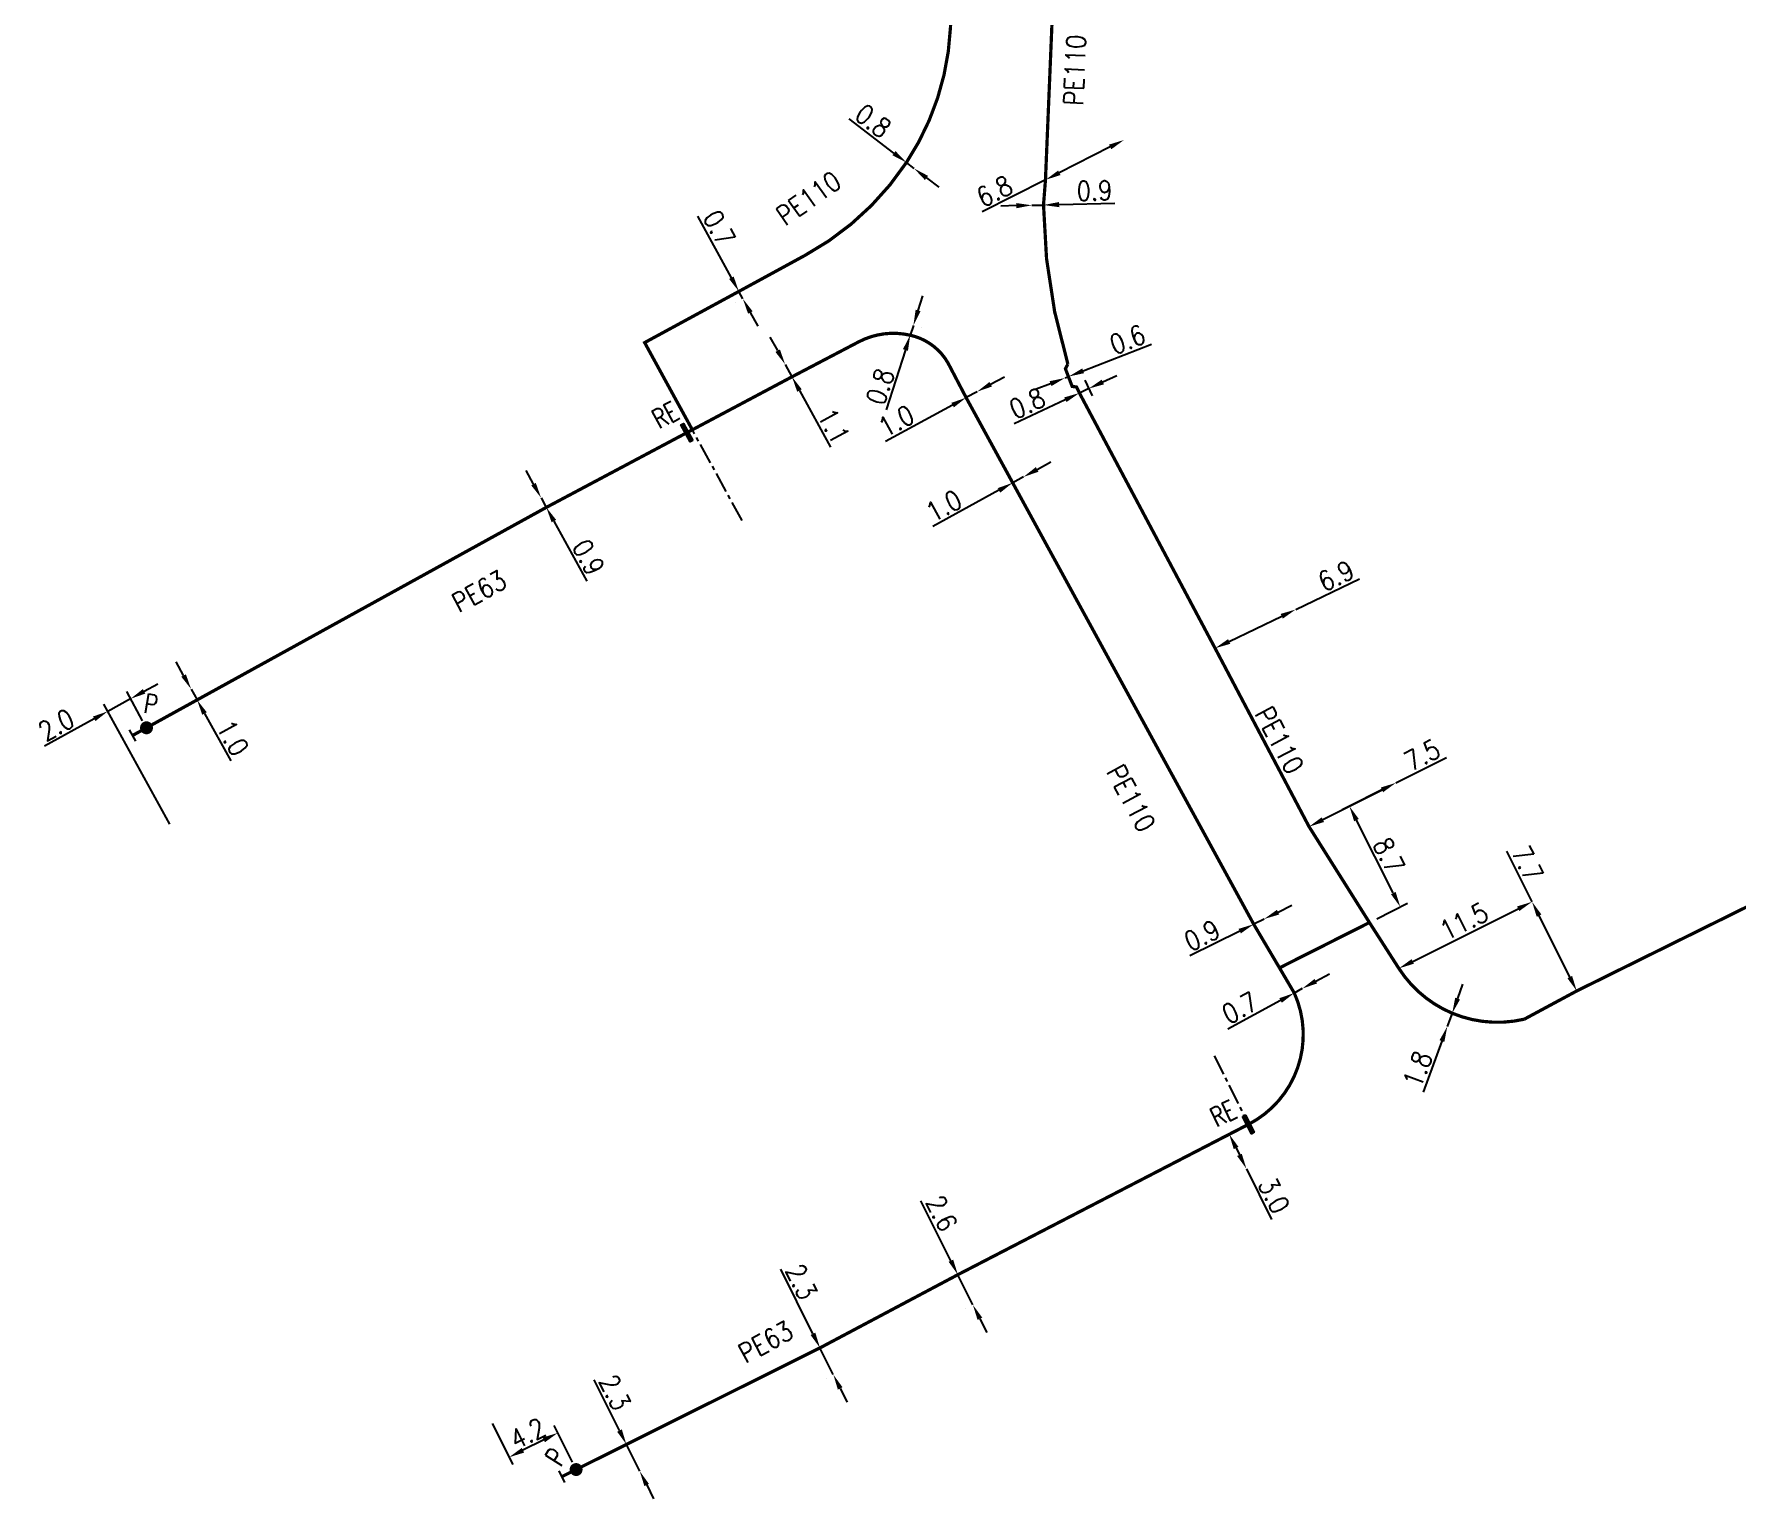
# Model space of a CAD drawing. Header units: millimetres. Extents: x 150998 to 151977, y 126997 to 128005.
# Drawn here: x 151488.9 to 151620.3, y 127144.3 to 127257.4 of the extents above; entities that cross this region are included whole.
import ezdxf
from ezdxf.enums import TextEntityAlignment as Align

# ---------------------------------------------------------------- set-up
doc = ezdxf.new("R2010")
doc.units = ezdxf.units.MM
doc.header["$PDMODE"] = 34
doc.linetypes.add('CENTER', pattern=[50.8, 31.75, -6.35, 6.35, -6.35])
doc.linetypes.add('L_100_PE', pattern=[14, 10, -1.5, 1, -1.5])
doc.layers.get('0').update_dxf_attribs({"linetype": 'CONTINUOUS'})
doc.layers.get('DEFPOINTS').update_dxf_attribs({"linetype": 'CONTINUOUS'})
for name, color, linetype in [('L_140', 3, 'CONTINUOUS'), ('L_300', 7, 'CONTINUOUS'), ('L_340', 7, 'CONTINUOUS')]:
    doc.layers.add(name, color=color, linetype=linetype)
doc.styles.add('G_ROMANS', font='ROMANS.SHX', dxfattribs={"width": 0.75})
doc.styles.get("Standard").update_dxf_attribs({"font": 'romans.shx', "width": 0.85})
doc.dimstyles.get("Standard").update_dxf_attribs({"dimtxt": 1.5, "dimasz": 1.2, "dimexe": 0.625, "dimexo": 0.625, "dimgap": 0.25, "dimtad": 1, "dimdec": 1, "dimzin": 0, "dimdsep": 46, "dimtxsty": 'Standard', "dimcen": -0.5, "dimadec": 0, "dimazin": 0, "dimtfac": 1, "dimtdec": 1, "dimtmove": 0, "dimatfit": 3, "dimfxl": 0, "dimtolj": 1, "dimtzin": 0, "dimarcsym": 0})

# ---------------------------------------------------------------- blocks, each defined once
blk = doc.blocks.new('*D2')
at = {"layer": 'DEFPOINTS', "color": 0, "linetype": 'Continuous', "transparency": 16777216}
for p in [(151598.34, 127181.78), (151598.34, 127181.78), (151597.96, 127180.76)]:
    blk.add_point(p, dxfattribs=at)
at = {"layer": 'L_140', "color": 0, "linetype": 'Continuous', "lineweight": -2, "transparency": 16777216}
for p, q in [((151598.76, 127182.91), (151599.17, 127184.03)), ((151598.34, 127181.78), (151597.96, 127180.76)), ((151597.54, 127179.63), (151596.09, 127175.7))]:
    blk.add_line(p, q, dxfattribs=at)
at = {"layer": 'L_140', "color": 0, "linetype": 'Continuous', "transparency": 16777216}
for points in [[(151598.57, 127182.98), (151598.94, 127182.84), (151598.34, 127181.78)], [(151597.36, 127179.7), (151597.73, 127179.56), (151597.96, 127180.76)]]:
    blk.add_solid(points, dxfattribs=at)
at = {"layer": 'L_140', "color": 0, "linetype": 'Continuous', "transparency": 16777216, "insert": (151595.67, 127177.45), "char_height": 1.5, "attachment_point": 5, "rotation": 69.7069}
blk.add_mtext('\\A1;1.8', dxfattribs=at)
blk = doc.blocks.new('*D697')
at = {"layer": 'DEFPOINTS', "color": 0, "linetype": 'Continuous', "transparency": 16777216}
for p in [(151523.98, 127150.68), (151525.56, 127147.51), (151530.73, 127146.56)]:
    blk.add_point(p, dxfattribs=at)
at = {"layer": 'L_300', "color": 0, "linetype": 'Continuous', "lineweight": -2, "transparency": 16777216}
for p, q in [((151524.26, 127150.12), (151525.84, 127146.95)), ((151530.45, 127147.12), (151529.04, 127149.95)), ((151528.24, 127148.85), (151526.63, 127148.05))]:
    blk.add_line(p, q, dxfattribs=at)
at = {"layer": 'L_300', "color": 0, "linetype": 'Continuous', "transparency": 16777216}
for points in [[(151526.54, 127148.23), (151526.72, 127147.87), (151525.56, 127147.51)], [(151528.15, 127149.03), (151528.33, 127148.67), (151529.32, 127149.39)]]:
    blk.add_solid(points, dxfattribs=at)
at = {"layer": 'L_300', "color": 0, "linetype": 'Continuous', "transparency": 16777216, "insert": (151526.99, 127149.35), "char_height": 1.5, "attachment_point": 5, "rotation": 26.5085}
blk.add_mtext('\\A1;4.2', dxfattribs=at)
blk = doc.blocks.new('*D698')
at = {"layer": 'DEFPOINTS', "color": 0, "linetype": 'Continuous', "transparency": 16777216}
for p in [(151534.61, 127148.5), (151535.64, 127146.44), (151535.64, 127146.44)]:
    blk.add_point(p, dxfattribs=at)
at = {"layer": 'L_140', "color": 0, "linetype": 'Continuous', "lineweight": -2, "transparency": 16777216}
for p, q in [((151534.08, 127149.57), (151532.12, 127153.48)), ((151535.64, 127146.44), (151534.61, 127148.5)), ((151536.18, 127145.37), (151536.71, 127144.29))]:
    blk.add_line(p, q, dxfattribs=at)
at = {"layer": 'L_140', "color": 0, "linetype": 'Continuous', "transparency": 16777216}
for points in [[(151534.26, 127149.66), (151533.9, 127149.48), (151534.61, 127148.5)], [(151536.35, 127145.45), (151536, 127145.28), (151535.64, 127146.44)]]:
    blk.add_solid(points, dxfattribs=at)
at = {"layer": 'L_140', "color": 0, "linetype": 'Continuous', "transparency": 16777216, "insert": (151533.73, 127152.51), "char_height": 1.5, "attachment_point": 5, "rotation": 296.5284}
blk.add_mtext('\\A1;2.3', dxfattribs=at)
blk = doc.blocks.new('*D699')
at = {"layer": 'DEFPOINTS', "color": 0, "linetype": 'Continuous', "transparency": 16777216}
for p in [(151549.55, 127155.95), (151550.58, 127153.89), (151550.58, 127153.89)]:
    blk.add_point(p, dxfattribs=at)
at = {"layer": 'L_140', "color": 0, "linetype": 'Continuous', "lineweight": -2, "transparency": 16777216}
for p, q in [((151549.01, 127157.03), (151546.52, 127162.02)), ((151548.99, 127155.67), (151548.99, 127155.67)), ((151550.58, 127153.89), (151549.55, 127155.95)), ((151550.02, 127153.62), (151550.02, 127153.62)), ((151551.11, 127152.82), (151551.65, 127151.75))]:
    blk.add_line(p, q, dxfattribs=at)
at = {"layer": 'L_140', "color": 0, "linetype": 'Continuous', "transparency": 16777216}
for points in [[(151549.19, 127157.12), (151548.83, 127156.94), (151549.55, 127155.95)], [(151551.29, 127152.91), (151550.93, 127152.73), (151550.58, 127153.89)]]:
    blk.add_solid(points, dxfattribs=at)
at = {"layer": 'L_140', "color": 0, "linetype": 'Continuous', "transparency": 16777216, "insert": (151548.12, 127161.05), "char_height": 1.5, "attachment_point": 5, "rotation": 296.5284}
blk.add_mtext('\\A1;2.3', dxfattribs=at)
blk = doc.blocks.new('*D700')
at = {"layer": 'DEFPOINTS', "color": 0, "linetype": 'Continuous', "transparency": 16777216}
for p in [(151560.19, 127161.6), (151560.19, 127161.6), (151561.35, 127159.27)]:
    blk.add_point(p, dxfattribs=at)
at = {"layer": 'L_140', "color": 0, "linetype": 'Continuous', "lineweight": -2, "transparency": 16777216}
for p, q in [((151559.66, 127162.67), (151557.34, 127167.31)), ((151561.35, 127159.27), (151560.19, 127161.6)), ((151560.79, 127159), (151560.79, 127159)), ((151561.89, 127158.2), (151562.43, 127157.13))]:
    blk.add_line(p, q, dxfattribs=at)
at = {"layer": 'L_140', "color": 0, "linetype": 'Continuous', "transparency": 16777216}
for points in [[(151559.83, 127162.76), (151559.48, 127162.59), (151560.19, 127161.6)], [(151562.07, 127158.29), (151561.71, 127158.11), (151561.35, 127159.27)]]:
    blk.add_solid(points, dxfattribs=at)
at = {"layer": 'L_140', "color": 0, "linetype": 'Continuous', "transparency": 16777216, "insert": (151558.94, 127166.34), "char_height": 1.5, "attachment_point": 5, "rotation": 296.5284}
blk.add_mtext('\\A1;2.6', dxfattribs=at)
blk = doc.blocks.new('*D701')
at = {"layer": 'DEFPOINTS', "color": 0, "linetype": 'Continuous', "transparency": 16777216}
for p in [(151582.61, 127173.2), (151582.46, 127169.77), (151582.46, 127169.77)]:
    blk.add_point(p, dxfattribs=at)
at = {"layer": 'L_340', "color": 0, "linetype": 'Continuous', "lineweight": -2, "transparency": 16777216}
for p, q in [((151582.05, 127172.92), (151580.56, 127172.18)), ((151581.66, 127171.38), (151581.92, 127170.85)), ((151582.46, 127169.77), (151584.4, 127165.86))]:
    blk.add_line(p, q, dxfattribs=at)
at = {"layer": 'L_340', "color": 0, "linetype": 'Continuous', "transparency": 16777216}
for points in [[(151581.84, 127171.47), (151581.48, 127171.29), (151581.12, 127172.46)], [(151582.1, 127170.93), (151581.74, 127170.76), (151582.46, 127169.77)]]:
    blk.add_solid(points, dxfattribs=at)
at = {"layer": 'L_340', "color": 0, "linetype": 'Continuous', "transparency": 16777216, "insert": (151584.59, 127167.72), "char_height": 1.5, "attachment_point": 5, "rotation": 296.4314}
blk.add_mtext('\\A1;3.0', dxfattribs=at)
blk = doc.blocks.new('*D702')
at = {"layer": 'DEFPOINTS', "color": 0, "linetype": 'Continuous', "transparency": 16777216}
for p in [(151586.15, 127183.34), (151586.15, 127183.34), (151586.76, 127183.68)]:
    blk.add_point(p, dxfattribs=at)
at = {"layer": 'L_140', "color": 0, "linetype": 'Continuous', "lineweight": -2, "transparency": 16777216}
for p, q in [((151585.85, 127183.89), (151585.85, 127183.89)), ((151587.81, 127184.25), (151588.87, 127184.83)), ((151585.09, 127182.77), (151581.03, 127180.56)), ((151586.76, 127183.68), (151586.15, 127183.34))]:
    blk.add_line(p, q, dxfattribs=at)
at = {"layer": 'L_140', "color": 0, "linetype": 'Continuous', "transparency": 16777216}
for points in [[(151587.72, 127184.43), (151587.91, 127184.08), (151586.76, 127183.68)], [(151585, 127182.94), (151585.19, 127182.59), (151586.15, 127183.34)]]:
    blk.add_solid(points, dxfattribs=at)
at = {"layer": 'L_140', "color": 0, "linetype": 'Continuous', "transparency": 16777216, "insert": (151581.95, 127182.2), "char_height": 1.5, "attachment_point": 5, "rotation": 28.5638}
blk.add_mtext('\\A1;0.7', dxfattribs=at)
blk = doc.blocks.new('*D703')
at = {"layer": 'DEFPOINTS', "color": 0, "linetype": 'Continuous', "transparency": 16777216}
for p in [(151583.82, 127189.05), (151583.02, 127188.65), (151583.02, 127188.65)]:
    blk.add_point(p, dxfattribs=at)
at = {"layer": 'L_140', "color": 0, "linetype": 'Continuous', "lineweight": -2, "transparency": 16777216}
for p, q in [((151583.82, 127189.05), (151583.02, 127188.65)), ((151584.9, 127189.58), (151585.97, 127190.12)), ((151581.94, 127188.12), (151578.08, 127186.2))]:
    blk.add_line(p, q, dxfattribs=at)
at = {"layer": 'L_140', "color": 0, "linetype": 'Continuous', "transparency": 16777216}
for points in [[(151584.81, 127189.76), (151584.99, 127189.4), (151583.82, 127189.05)], [(151581.85, 127188.29), (151582.03, 127187.94), (151583.02, 127188.65)]]:
    blk.add_solid(points, dxfattribs=at)
at = {"layer": 'L_140', "color": 0, "linetype": 'Continuous', "transparency": 16777216, "insert": (151579.03, 127187.79), "char_height": 1.5, "attachment_point": 5, "rotation": 26.3955}
blk.add_mtext('\\A1;0.9', dxfattribs=at)
blk = doc.blocks.new('*D704')
at = {"layer": 'DEFPOINTS', "color": 0, "linetype": 'Continuous', "transparency": 16777216}
for p in [(151565.25, 127223.17), (151564.42, 127222.72), (151564.42, 127222.72)]:
    blk.add_point(p, dxfattribs=at)
at = {"layer": 'L_140', "color": 0, "linetype": 'Continuous', "lineweight": -2, "transparency": 16777216}
for p, q in [((151565.25, 127223.17), (151564.42, 127222.72)), ((151566.3, 127223.75), (151567.36, 127224.33)), ((151563.36, 127222.14), (151558.27, 127219.35))]:
    blk.add_line(p, q, dxfattribs=at)
at = {"layer": 'L_140', "color": 0, "linetype": 'Continuous', "transparency": 16777216}
for points in [[(151566.21, 127223.93), (151566.4, 127223.57), (151565.25, 127223.17)], [(151563.27, 127222.31), (151563.46, 127221.96), (151564.42, 127222.72)]]:
    blk.add_solid(points, dxfattribs=at)
at = {"layer": 'L_140', "color": 0, "linetype": 'Continuous', "transparency": 16777216, "insert": (151559.1, 127220.94), "char_height": 1.5, "attachment_point": 5, "rotation": 28.7323}
blk.add_mtext('\\A1;1.0', dxfattribs=at)
blk = doc.blocks.new('*D705')
at = {"layer": 'DEFPOINTS', "color": 0, "linetype": 'Continuous', "transparency": 16777216}
for p in [(151561.67, 127229.75), (151560.83, 127229.29), (151560.83, 127229.29)]:
    blk.add_point(p, dxfattribs=at)
at = {"layer": 'L_140', "color": 0, "linetype": 'Continuous', "lineweight": -2, "transparency": 16777216}
for p, q in [((151561.67, 127229.75), (151560.83, 127229.29)), ((151562.72, 127230.32), (151563.78, 127230.9)), ((151559.78, 127228.72), (151554.61, 127225.9))]:
    blk.add_line(p, q, dxfattribs=at)
at = {"layer": 'L_140', "color": 0, "linetype": 'Continuous', "transparency": 16777216}
for points in [[(151562.63, 127230.5), (151562.82, 127230.15), (151561.67, 127229.75)], [(151559.69, 127228.89), (151559.88, 127228.54), (151560.83, 127229.29)]]:
    blk.add_solid(points, dxfattribs=at)
at = {"layer": 'L_140', "color": 0, "linetype": 'Continuous', "transparency": 16777216, "insert": (151555.44, 127227.49), "char_height": 1.5, "attachment_point": 5, "rotation": 28.5986}
blk.add_mtext('\\A1;1.0', dxfattribs=at)
blk = doc.blocks.new('*D706')
at = {"layer": 'DEFPOINTS', "color": 0, "linetype": 'Continuous', "transparency": 16777216}
for p in [(151556.51, 127234.11), (151556.76, 127234.87), (151556.76, 127234.87)]:
    blk.add_point(p, dxfattribs=at)
at = {"layer": 'L_140', "color": 0, "linetype": 'Continuous', "lineweight": -2, "transparency": 16777216}
for p, q in [((151557.12, 127236.02), (151557.49, 127237.16)), ((151556.76, 127234.87), (151556.51, 127234.11)), ((151557.35, 127234.68), (151557.35, 127234.68)), ((151556.14, 127232.97), (151554.66, 127228.34))]:
    blk.add_line(p, q, dxfattribs=at)
at = {"layer": 'L_140', "color": 0, "linetype": 'Continuous', "transparency": 16777216}
for points in [[(151556.93, 127236.08), (151557.31, 127235.96), (151556.76, 127234.87)], [(151555.95, 127233.03), (151556.34, 127232.91), (151556.51, 127234.11)]]:
    blk.add_solid(points, dxfattribs=at)
at = {"layer": 'L_140', "color": 0, "linetype": 'Continuous', "transparency": 16777216, "insert": (151554.19, 127230.15), "char_height": 1.5, "attachment_point": 5, "rotation": 72.2115}
blk.add_mtext('\\A1;0.8', dxfattribs=at)
blk = doc.blocks.new('*D707')
at = {"layer": 'DEFPOINTS', "color": 0, "linetype": 'Continuous', "transparency": 16777216}
for p in [(151546.86, 127231.86), (151546.86, 127231.86), (151547.39, 127230.9)]:
    blk.add_point(p, dxfattribs=at)
at = {"layer": 'L_140', "color": 0, "linetype": 'Continuous', "lineweight": -2, "transparency": 16777216}
for p, q in [((151546.29, 127232.92), (151545.71, 127233.97)), ((151546.86, 127231.86), (151547.39, 127230.9)), ((151547.97, 127229.85), (151550.36, 127225.47))]:
    blk.add_line(p, q, dxfattribs=at)
at = {"layer": 'L_140', "color": 0, "linetype": 'Continuous', "transparency": 16777216}
for points in [[(151546.46, 127233.01), (151546.11, 127232.82), (151546.86, 127231.86)], [(151548.14, 127229.94), (151547.79, 127229.75), (151547.39, 127230.9)]]:
    blk.add_solid(points, dxfattribs=at)
at = {"layer": 'L_140', "color": 0, "linetype": 'Continuous', "transparency": 16777216, "insert": (151550.61, 127227.1), "char_height": 1.5, "attachment_point": 5, "rotation": 298.6742}
blk.add_mtext('\\A1;1.1', dxfattribs=at)
blk = doc.blocks.new('*D708')
at = {"layer": 'DEFPOINTS', "color": 0, "linetype": 'Continuous', "transparency": 16777216}
for p in [(151528.03, 127221.56), (151528.43, 127220.82), (151528.43, 127220.82)]:
    blk.add_point(p, dxfattribs=at)
at = {"layer": 'L_140', "color": 0, "linetype": 'Continuous', "lineweight": -2, "transparency": 16777216}
for p, q in [((151527.45, 127222.61), (151526.87, 127223.67)), ((151528.03, 127221.56), (151528.43, 127220.82)), ((151529.01, 127219.76), (151531.56, 127215.12))]:
    blk.add_line(p, q, dxfattribs=at)
at = {"layer": 'L_140', "color": 0, "linetype": 'Continuous', "transparency": 16777216}
for points in [[(151527.62, 127222.71), (151527.27, 127222.52), (151528.03, 127221.56)], [(151529.19, 127219.86), (151528.84, 127219.67), (151528.43, 127220.82)]]:
    blk.add_solid(points, dxfattribs=at)
at = {"layer": 'L_140', "color": 0, "linetype": 'Continuous', "transparency": 16777216, "insert": (151531.68, 127216.97), "char_height": 1.5, "attachment_point": 5, "rotation": 298.7323}
blk.add_mtext('\\A1;0.9', dxfattribs=at)
blk = doc.blocks.new('*D709')
at = {"layer": 'DEFPOINTS', "color": 0, "linetype": 'Continuous', "transparency": 16777216}
for p in [(151501.02, 127206.8), (151501.48, 127205.96), (151501.48, 127205.96)]:
    blk.add_point(p, dxfattribs=at)
at = {"layer": 'L_140', "color": 0, "linetype": 'Continuous', "lineweight": -2, "transparency": 16777216}
for p, q in [((151500.44, 127207.85), (151499.86, 127208.9)), ((151501.02, 127206.8), (151501.48, 127205.96)), ((151502.06, 127204.91), (151504.08, 127201.25))]:
    blk.add_line(p, q, dxfattribs=at)
at = {"layer": 'L_140', "color": 0, "linetype": 'Continuous', "transparency": 16777216}
for points in [[(151500.62, 127207.94), (151500.27, 127207.75), (151501.02, 127206.8)], [(151502.23, 127205.01), (151501.88, 127204.82), (151501.48, 127205.96)]]:
    blk.add_solid(points, dxfattribs=at)
at = {"layer": 'L_140', "color": 0, "linetype": 'Continuous', "transparency": 16777216, "insert": (151504.24, 127203.04), "char_height": 1.5, "attachment_point": 5, "rotation": 298.8688}
blk.add_mtext('\\A1;1.0', dxfattribs=at)
blk = doc.blocks.new('*D710')
at = {"layer": 'DEFPOINTS', "color": 0, "linetype": 'Continuous', "transparency": 16777216}
for p in [(151494.59, 127205.08), (151497.58, 127203.81), (151499.7, 127195.83)]:
    blk.add_point(p, dxfattribs=at)
at = {"layer": 'L_300', "color": 0, "linetype": 'Continuous', "lineweight": -2, "transparency": 16777216}
for p, q in [((151496.35, 127206.05), (151494.59, 127205.08)), ((151497.28, 127204.36), (151496.05, 127206.6)), ((151497.4, 127206.63), (151498.45, 127207.21)), ((151499.39, 127196.37), (151494.29, 127205.63)), ((151493.54, 127204.5), (151489.71, 127202.39))]:
    blk.add_line(p, q, dxfattribs=at)
at = {"layer": 'L_300', "color": 0, "linetype": 'Continuous', "transparency": 16777216}
for points in [[(151497.3, 127206.8), (151497.49, 127206.45), (151496.35, 127206.05)], [(151493.45, 127204.68), (151493.64, 127204.33), (151494.59, 127205.08)]]:
    blk.add_solid(points, dxfattribs=at)
at = {"layer": 'L_300', "color": 0, "linetype": 'Continuous', "transparency": 16777216, "insert": (151490.62, 127204.03), "char_height": 1.5, "attachment_point": 5, "rotation": 28.8688}
blk.add_mtext('\\A1;2.0', dxfattribs=at)
blk = doc.blocks.new('*D714')
at = {"layer": 'DEFPOINTS', "color": 0, "linetype": 'Continuous', "transparency": 16777216}
for p in [(151604.5, 127190.38), (151604.5, 127190.38), (151607.95, 127183.5)]:
    blk.add_point(p, dxfattribs=at)
at = {"layer": 'L_140', "color": 0, "linetype": 'Continuous', "lineweight": -2, "transparency": 16777216}
for p, q in [((151604.5, 127190.38), (151602.55, 127194.29)), ((151607.41, 127184.57), (151605.04, 127189.31)), ((151608.51, 127183.78), (151608.51, 127183.78))]:
    blk.add_line(p, q, dxfattribs=at)
at = {"layer": 'L_140', "color": 0, "linetype": 'Continuous', "transparency": 16777216}
for points in [[(151605.22, 127189.4), (151604.86, 127189.22), (151604.5, 127190.38)], [(151607.59, 127184.66), (151607.23, 127184.48), (151607.95, 127183.5)]]:
    blk.add_solid(points, dxfattribs=at)
at = {"layer": 'L_140', "color": 0, "linetype": 'Continuous', "transparency": 16777216, "insert": (151604.15, 127193.32), "char_height": 1.5, "attachment_point": 5, "rotation": 296.5958}
blk.add_mtext('\\A1;7.7', dxfattribs=at)
blk = doc.blocks.new('*D715')
at = {"layer": 'DEFPOINTS', "color": 0, "linetype": 'Continuous', "transparency": 16777216}
for p in [(151604.5, 127190.38), (151604.5, 127190.38), (151594.22, 127185.24)]:
    blk.add_point(p, dxfattribs=at)
at = {"layer": 'L_140', "color": 0, "linetype": 'Continuous', "lineweight": -2, "transparency": 16777216}
blk.add_line((151595.29, 127185.78), (151603.43, 127189.84), dxfattribs=at)
at = {"layer": 'L_140', "color": 0, "linetype": 'Continuous', "transparency": 16777216}
for points in [[(151603.34, 127190.02), (151603.52, 127189.67), (151604.5, 127190.38)], [(151595.2, 127185.95), (151595.38, 127185.6), (151594.22, 127185.24)]]:
    blk.add_solid(points, dxfattribs=at)
at = {"layer": 'L_140', "color": 0, "linetype": 'Continuous', "transparency": 16777216, "insert": (151599.24, 127188.87), "char_height": 1.5, "attachment_point": 5, "rotation": 26.5587}
blk.add_mtext('\\A1;11.5', dxfattribs=at)
blk = doc.blocks.new('*D716')
at = {"layer": 'DEFPOINTS', "color": 0, "linetype": 'Continuous', "transparency": 16777216}
for p in [(151593.99, 127199.56), (151593.99, 127199.56), (151587.29, 127196.18)]:
    blk.add_point(p, dxfattribs=at)
at = {"layer": 'L_140', "color": 0, "linetype": 'Continuous', "lineweight": -2, "transparency": 16777216}
for p, q in [((151593.99, 127199.56), (151597.89, 127201.53)), ((151588.36, 127196.72), (151592.92, 127199.02))]:
    blk.add_line(p, q, dxfattribs=at)
at = {"layer": 'L_140', "color": 0, "linetype": 'Continuous', "transparency": 16777216}
for points in [[(151592.83, 127199.2), (151593.01, 127198.84), (151593.99, 127199.56)], [(151588.27, 127196.9), (151588.45, 127196.54), (151587.29, 127196.18)]]:
    blk.add_solid(points, dxfattribs=at)
at = {"layer": 'L_140', "color": 0, "linetype": 'Continuous', "transparency": 16777216, "insert": (151596.02, 127201.71), "char_height": 1.5, "attachment_point": 5, "rotation": 26.8097}
blk.add_mtext('\\A1;7.5', dxfattribs=at)
blk = doc.blocks.new('*D717')
at = {"layer": 'DEFPOINTS', "color": 0, "linetype": 'Continuous', "transparency": 16777216}
for p in [(151593.99, 127199.56), (151590.41, 127197.75), (151591.95, 127188.78)]:
    blk.add_point(p, dxfattribs=at)
at = {"layer": 'L_140', "color": 0, "linetype": 'Continuous', "lineweight": -2, "transparency": 16777216}
for p, q in [((151593.43, 127199.28), (151589.85, 127197.47)), ((151593.79, 127191.06), (151590.95, 127196.68)), ((151592.51, 127189.07), (151594.89, 127190.27))]:
    blk.add_line(p, q, dxfattribs=at)
at = {"layer": 'L_140', "color": 0, "linetype": 'Continuous', "transparency": 16777216}
for points in [[(151591.13, 127196.77), (151590.77, 127196.59), (151590.41, 127197.75)], [(151593.97, 127191.15), (151593.61, 127190.97), (151594.33, 127189.99)]]:
    blk.add_solid(points, dxfattribs=at)
at = {"layer": 'L_140', "color": 0, "linetype": 'Continuous', "transparency": 16777216, "insert": (151593.45, 127193.95), "char_height": 1.5, "attachment_point": 5, "rotation": 296.8097}
blk.add_mtext('\\A1;8.7', dxfattribs=at)
blk = doc.blocks.new('*D718')
at = {"layer": 'DEFPOINTS', "color": 0, "linetype": 'Continuous', "transparency": 16777216}
for p in [(151573.01, 127249.18), (151573.01, 127249.18), (151566.95, 127246.1)]:
    blk.add_point(p, dxfattribs=at)
at = {"layer": 'L_140', "color": 0, "linetype": 'Continuous', "lineweight": -2, "transparency": 16777216}
for p, q in [((151571.94, 127248.64), (151568.02, 127246.65)), ((151566.95, 127246.1), (151562.07, 127243.62))]:
    blk.add_line(p, q, dxfattribs=at)
at = {"layer": 'L_140', "color": 0, "linetype": 'Continuous', "transparency": 16777216}
for points in [[(151571.85, 127248.82), (151572.03, 127248.46), (151573.01, 127249.18)], [(151567.93, 127246.82), (151568.11, 127246.47), (151566.95, 127246.1)]]:
    blk.add_solid(points, dxfattribs=at)
at = {"layer": 'L_140', "color": 0, "linetype": 'Continuous', "transparency": 16777216, "insert": (151563.01, 127245.22), "char_height": 1.5, "attachment_point": 5, "rotation": 26.9591}
blk.add_mtext('\\A1;6.8', dxfattribs=at)
blk = doc.blocks.new('*D721')
at = {"layer": 'DEFPOINTS', "color": 0, "linetype": 'Continuous', "transparency": 16777216}
for p in [(151565.9, 127244.14), (151565.9, 127244.14), (151566.8, 127244.16)]:
    blk.add_point(p, dxfattribs=at)
at = {"layer": 'L_140', "color": 0, "linetype": 'Continuous', "lineweight": -2, "transparency": 16777216}
for p, q in [((151565.9, 127244.14), (151566.8, 127244.16)), ((151568, 127244.19), (151572.31, 127244.31)), ((151564.71, 127244.11), (151563.51, 127244.08))]:
    blk.add_line(p, q, dxfattribs=at)
at = {"layer": 'L_140', "color": 0, "linetype": 'Continuous', "transparency": 16777216}
for points in [[(151564.7, 127244.31), (151564.71, 127243.91), (151565.9, 127244.14)], [(151568, 127244.39), (151568.01, 127243.99), (151566.8, 127244.16)]]:
    blk.add_solid(points, dxfattribs=at)
at = {"layer": 'L_140', "color": 0, "linetype": 'Continuous', "transparency": 16777216, "insert": (151570.73, 127245.27), "char_height": 1.5, "attachment_point": 5, "rotation": 1.4786}
blk.add_mtext('\\A1;0.9', dxfattribs=at)
blk = doc.blocks.new('*D722')
at = {"layer": 'DEFPOINTS', "color": 0, "linetype": 'Continuous', "transparency": 16777216}
for p in [(151543.29, 127237.49), (151543.29, 127237.49), (151543.6, 127236.92)]:
    blk.add_point(p, dxfattribs=at)
at = {"layer": 'L_140', "color": 0, "linetype": 'Continuous', "lineweight": -2, "transparency": 16777216}
for p, q in [((151542.72, 127238.55), (151540.13, 127243.3)), ((151542.74, 127237.19), (151542.74, 127237.19)), ((151543.05, 127236.62), (151543.05, 127236.62)), ((151543.6, 127236.92), (151543.29, 127237.49)), ((151544.17, 127235.87), (151544.75, 127234.81))]:
    blk.add_line(p, q, dxfattribs=at)
at = {"layer": 'L_140', "color": 0, "linetype": 'Continuous', "transparency": 16777216}
for points in [[(151542.89, 127238.64), (151542.54, 127238.45), (151543.29, 127237.49)], [(151544.35, 127235.96), (151544, 127235.77), (151543.6, 127236.92)]]:
    blk.add_solid(points, dxfattribs=at)
at = {"layer": 'L_140', "color": 0, "linetype": 'Continuous', "transparency": 16777216, "insert": (151541.77, 127242.38), "char_height": 1.5, "attachment_point": 5, "rotation": 298.5281}
blk.add_mtext('\\A1;0.7', dxfattribs=at)
blk = doc.blocks.new('*D723')
at = {"layer": 'DEFPOINTS', "color": 0, "linetype": 'Continuous', "transparency": 16777216}
for p in [(151556.22, 127247.44), (151556.81, 127246.98), (151556.81, 127246.98)]:
    blk.add_point(p, dxfattribs=at)
at = {"layer": 'L_140', "color": 0, "linetype": 'Continuous', "lineweight": -2, "transparency": 16777216}
for p, q in [((151555.26, 127248.16), (151551.79, 127250.81)), ((151556.81, 127246.98), (151556.22, 127247.44)), ((151557.77, 127246.25), (151558.72, 127245.53))]:
    blk.add_line(p, q, dxfattribs=at)
at = {"layer": 'L_140', "color": 0, "linetype": 'Continuous', "transparency": 16777216}
for points in [[(151555.38, 127248.32), (151555.14, 127248), (151556.22, 127247.44)], [(151557.89, 127246.41), (151557.65, 127246.09), (151556.81, 127246.98)]]:
    blk.add_solid(points, dxfattribs=at)
at = {"layer": 'L_140', "color": 0, "linetype": 'Continuous', "transparency": 16777216, "insert": (151553.65, 127250.65), "char_height": 1.5, "attachment_point": 5, "rotation": 322.6738}
blk.add_mtext('\\A1;0.8', dxfattribs=at)
blk = doc.blocks.new('*D726')
at = {"layer": 'DEFPOINTS', "color": 0, "linetype": 'Continuous', "transparency": 16777216}
for p in [(151569.72, 127231.2), (151570.29, 127229.99), (151569.57, 127229.65)]:
    blk.add_point(p, dxfattribs=at)
at = {"layer": 'L_140', "color": 0, "linetype": 'Continuous', "lineweight": -2, "transparency": 16777216}
for p, q in [((151571.38, 127230.5), (151572.47, 127231.01)), ((151570.29, 127229.99), (151569.57, 127229.65)), ((151569.99, 127230.64), (151570.56, 127229.42)), ((151568.48, 127229.13), (151564.53, 127227.27))]:
    blk.add_line(p, q, dxfattribs=at)
at = {"layer": 'L_140', "color": 0, "linetype": 'Continuous', "transparency": 16777216}
for points in [[(151571.29, 127230.68), (151571.47, 127230.32), (151570.29, 127229.99)], [(151568.4, 127229.31), (151568.57, 127228.95), (151569.57, 127229.65)]]:
    blk.add_solid(points, dxfattribs=at)
at = {"layer": 'L_140', "color": 0, "linetype": 'Continuous', "transparency": 16777216, "insert": (151565.54, 127228.85), "char_height": 1.5, "attachment_point": 5, "rotation": 25.2522}
blk.add_mtext('\\A1;0.8', dxfattribs=at)
blk = doc.blocks.new('*D727')
at = {"layer": 'DEFPOINTS', "color": 0, "linetype": 'Continuous', "transparency": 16777216}
for p in [(151568.46, 127230.81), (151568.46, 127230.81), (151568.74, 127230.92)]:
    blk.add_point(p, dxfattribs=at)
at = {"layer": 'L_140', "color": 0, "linetype": 'Continuous', "lineweight": -2, "transparency": 16777216}
for p, q in [((151569.86, 127231.36), (151575.12, 127233.43)), ((151567.35, 127230.37), (151566.23, 127229.94)), ((151568.46, 127230.81), (151568.74, 127230.92))]:
    blk.add_line(p, q, dxfattribs=at)
at = {"layer": 'L_140', "color": 0, "linetype": 'Continuous', "transparency": 16777216}
for points in [[(151569.79, 127231.55), (151569.93, 127231.18), (151568.74, 127230.92)], [(151567.27, 127230.56), (151567.42, 127230.19), (151568.46, 127230.81)]]:
    blk.add_solid(points, dxfattribs=at)
at = {"layer": 'L_140', "color": 0, "linetype": 'Continuous', "transparency": 16777216, "insert": (151573.28, 127233.78), "char_height": 1.5, "attachment_point": 5, "rotation": 21.4471}
blk.add_mtext('\\A1;0.6', dxfattribs=at)
blk = doc.blocks.new('L_340_07')
at = {"color": 0, "linetype": 'Continuous', "const_width": 0.25, "flags": 128}
blk.add_lwpolyline([(0, 0), (1.25, 0)], dxfattribs=at)
at = {"color": 0, "linetype": 'Continuous', "flags": 128}
blk.add_lwpolyline([(1.25, -0.5), (1.25, 0.5)], dxfattribs=at)
at = {"color": 0, "linetype": 'Continuous', "style": 'G_ROMANS', "width": 0.75, "flags": 3}
for tag, p in [('DEF_LEG', (0.72, -3.47)), ('DEF_COUP', (0.72, -5.97)), ('DEF_TYPE', (0.72, -8.47))]:
    blk.add_attdef(tag, text='', height=1.2, dxfattribs=at).set_placement(p, align=Align.MIDDLE)
blk = doc.blocks.new('L_300_12')
at = {"color": 0, "linetype": 'Continuous', "const_width": 0.497, "flags": 128}
blk.add_lwpolyline([(-0.25, 0, 1), (0.25, 0, 1)], format="xyb", close=True, dxfattribs=at)
at = {"color": 0, "linetype": 'Continuous', "style": 'G_ROMANS', "width": 0.75}
blk.add_text('P', height=1.5, dxfattribs=at).set_placement((0, 1.85), align=Align.MIDDLE)
at = {"color": 0, "linetype": 'Continuous', "style": 'G_ROMANS', "width": 0.75, "flags": 3}
for tag, p in [('DEF_LEG', (0, -5)), ('DEF_COUP', (0, -7.5)), ('DEF_TYPE', (0, -10))]:
    blk.add_attdef(tag, text='', height=1.2, dxfattribs=at).set_placement(p, align=Align.MIDDLE)
blk = doc.blocks.new('L_340_20')
at = {"linetype": 'Continuous'}
blk.add_hatch(color=0, dxfattribs=at).paths.add_polyline_path([(0.125, 0.75), (-0.125, 0.75), (-0.125, -0.75), (0.125, -0.75)])
at = {"color": 0, "linetype": 'Continuous'}
blk.add_lwpolyline([(-0.125, 0.75), (0.125, 0.75), (0.125, -0.75), (-0.125, -0.75)], close=True, dxfattribs=at)
at = {"color": 0, "linetype": 'Continuous', "width": 0.75}
for tag, height, flags, p in [('RE', 1.5, 8, (0, 3)), ('DEF_LEG', 1.2, 3, (0, -5)), ('DEF_COUP', 1.2, 3, (0, -7.5)), ('DEF_TYPE', 1.2, 3, (0, -10))]:
    blk.add_attdef(tag, text='', height=height, dxfattribs=dict(at, flags=flags)).set_placement(p, align=Align.MIDDLE)
blk = doc.blocks.new('*D953')
at = {"layer": 'DEFPOINTS', "color": 0, "linetype": 'Continuous', "transparency": 16777216}
for p in [(151586.26, 127212.94), (151586.26, 127212.94), (151580.04, 127209.95)]:
    blk.add_point(p, dxfattribs=at)
at = {"layer": 'L_140', "color": 0, "linetype": 'Continuous', "lineweight": -2, "transparency": 16777216}
for p, q in [((151586.26, 127212.94), (151591.18, 127215.3)), ((151581.12, 127210.47), (151585.18, 127212.42))]:
    blk.add_line(p, q, dxfattribs=at)
at = {"layer": 'L_140', "color": 0, "linetype": 'Continuous', "transparency": 16777216}
for points in [[(151585.1, 127212.6), (151585.27, 127212.24), (151586.26, 127212.94)], [(151581.04, 127210.65), (151581.21, 127210.29), (151580.04, 127209.95)]]:
    blk.add_solid(points, dxfattribs=at)
at = {"layer": 'L_140', "color": 0, "linetype": 'Continuous', "transparency": 16777216, "insert": (151589.37, 127215.54), "char_height": 1.5, "attachment_point": 5, "rotation": 25.6444}
blk.add_mtext('\\A1;6.9', dxfattribs=at)

msp = doc.modelspace()

# ---------------------------------------------------------------- linework, layer by layer
at = {"layer": 'L_140', "linetype": 'L_100_PE', "flags": 128}
for points in [[(151539.7, 127226.81, 0.25, 0.25, 0), (151536.02, 127233.54, 0.25, 0.25, 0), (151543.29, 127237.49, 0.25, 0.25, 0), (151548.39, 127240.27, 0.25, 0.25, 0.122518), (151556.22, 127247.44, 0.25, 0.25, 0.135851), (151559.62, 127257.86, 0.25, 0.25, 0), (151560.36, 127277.32, 0.25, 0.25, 0), (151561.03, 127288.38, 0.25, 0.25, 0), (151561.06, 127288.97, 0.25, 0.25, 0), (151559.93, 127288.33, 0.25, 0.25, 0), (151559.84, 127288.73, 0, 0, 0)], [(151567.82, 127267.01, 0.25, 0.25, 0), (151566.95, 127246.1, 0.25, 0.25, 0), (151566.8, 127244.16, 0.25, 0.25, 0.071903), (151568.68, 127231.88, 0.25, 0.25, 0), (151568.49, 127231.52, 0.25, 0.25, 0), (151569.01, 127230.16, 0.25, 0.25, 0), (151569.35, 127230.11, 0.25, 0.25, 0), (151569.57, 127229.65, 0.25, 0.25, 0), (151580.04, 127209.95, 0.25, 0.25, 0), (151587.29, 127196.18, 0.25, 0.25, 0), (151591.95, 127188.78, 0.25, 0.25, 0), (151594.22, 127185.24, 0.25, 0.25, 0.151783), (151598.34, 127181.78, 0.25, 0.25, 0.157943), (151603.9, 127181.32, 0.25, 0.25, 0), (151607.95, 127183.5, 0.25, 0.25, 0), (151663.22, 127210.84, 0.25, 0.25, 0), (151703.91, 127231.08, 0, 0, 0)], [(151497.58, 127203.81, 0.25, 0.25, 0), (151528.43, 127220.82, 0.25, 0.25, 0), (151539.28, 127226.59, 0.25, 0.25, 0), (151539.7, 127226.81, 0.25, 0.25, 0), (151547.39, 127230.9, 0.25, 0.25, 0), (151552.54, 127233.6, 0.25, 0.25, -0.179644), (151556.51, 127234.11, 0.25, 0.25, -0.231384), (151559.58, 127231.68, 0.25, 0.25, 0), (151560.83, 127229.29, 0.25, 0.25, 0), (151564.42, 127222.72, 0.25, 0.25, 0), (151583.02, 127188.65, 0.25, 0.25, 0), (151585.01, 127185.28, 0.25, 0.25, 0), (151586.15, 127183.34, 0.25, 0.25, -0.399755), (151582.61, 127173.2, 0.25, 0.25, 0), (151560.19, 127161.6, 0.25, 0.25, 0), (151549.55, 127155.95, 0.25, 0.25, 0), (151534.61, 127148.5, 0.25, 0.25, 0), (151530.73, 127146.56, 0, 0, 0)]]:
    msp.add_lwpolyline(points, format="xyseb", dxfattribs=at)
at = {"layer": 'L_140', "color": 7, "linetype": 'CENTER', "ltscale": 0.05, "flags": 128}
msp.add_lwpolyline([(151543.54, 127219.82), (151539.7, 127226.81)], dxfattribs=at)
at = {"layer": 'L_140', "linetype": 'L_100_PE', "const_width": 0.25, "flags": 128}
msp.add_lwpolyline([(151591.95, 127188.78), (151585.01, 127185.28)], dxfattribs=at)
at = {"layer": 'L_340', "color": 7, "linetype": 'CENTER', "ltscale": 0.05, "flags": 128}
msp.add_lwpolyline([(151579.97, 127178.5), (151582.61, 127173.2)], dxfattribs=at)

# ---------------------------------------------------------------- block references
at = {"layer": 'L_300'}
for p, rotation in [((151497.58, 127203.81), 349.5681121875595), ((151530.73, 127146.56), 57.90306662059537)]:
    msp.add_blockref('L_300_12', p, dxfattribs=dict(at, rotation=rotation))
at = {"layer": 'L_340'}
ref = msp.add_blockref('L_340_20', (151539.28, 127226.59), dxfattribs=dict(at, rotation=208.6922424530516))
ref.add_attrib('RE', 'RE', dxfattribs={"layer": '0', "color": 0, "linetype": 'Continuous', "height": 1.5, "rotation": 28.008, "width": 0.75, "flags": 8}).set_placement((151537.62, 127227.95), align=Align.MIDDLE)
for p, rotation in [((151497.58, 127203.81), 208.7854342689848), ((151530.73, 127146.56), 206.5084505689893)]:
    msp.add_blockref('L_340_07', p, dxfattribs=dict(at, rotation=rotation))
ref = msp.add_blockref('L_340_20', (151582.61, 127173.2), dxfattribs=dict(at, rotation=26.99891177292106))
ref.add_attrib('RE', 'RE', dxfattribs={"layer": '0', "color": 0, "linetype": 'Continuous', "height": 1.5, "rotation": 26.0265, "width": 0.75, "flags": 8}).set_placement((151580.67, 127174.05), align=Align.MIDDLE)

# ---------------------------------------------------------------- texts
at = {"layer": 'L_140', "linetype": 'Continuous', "width": 0.85}
for s, rotation, p in [('PE110', 87.5235, (151569.85, 127251.81)), ('PE110', 35.1607, (151546.87, 127242.5)), ('PE63', 28.3682, (151521.68, 127212.65)), ('PE110', 298.1584, (151583.06, 127204.91)), ('PE110', 298.1584, (151571.61, 127200.43)), ('PE63', 28.3682, (151543.79, 127154.72))]:
    msp.add_text(s, height=1.5, rotation=rotation, dxfattribs=at).set_placement(p)

# ---------------------------------------------------------------- dimensions: what is measured, and where the dimension line sits
at = {"layer": 'L_140', "linetype": 'Continuous'}
for base, p1, p2, angle, picture, middle in [((151556.81, 127246.98), (151556.22, 127247.44), (151556.81, 127246.98), 142.6738, '*D723', (151553.05, 127249.85)), ((151573.01, 127249.18), (151566.95, 127246.1), (151573.01, 127249.18), 206.9591, '*D718', (151563.46, 127244.33)), ((151565.9, 127244.14), (151566.8, 127244.16), (151565.9, 127244.14), 1.4786, '*D721', (151570.76, 127244.27)), ((151543.29, 127237.49), (151543.6, 127236.92), (151543.29, 127237.49), 298.5281, '*D722', (151540.89, 127241.9)), ((151556.76, 127234.87), (151556.51, 127234.11), (151556.76, 127234.87), 252.2115, '*D706', (151555.14, 127229.85)), ((151546.86, 127231.86), (151547.39, 127230.9), (151546.86, 127231.86), 298.6742, '*D707', (151549.73, 127226.62)), ((151570.29, 127229.99), (151569.57, 127229.65), (151569.72, 127231.2), 205.2522, '*D726', (151565.96, 127227.94)), ((151560.83, 127229.29), (151561.67, 127229.75), (151560.83, 127229.29), 28.5986, '*D705', (151555.92, 127226.61)), ((151528.43, 127220.82), (151528.03, 127221.56), (151528.43, 127220.82), 118.7323, '*D708', (151530.81, 127216.49)), ((151564.4165, 127222.7156), (151565.2506, 127223.1728), (151564.4165, 127222.7156), 28.7323, '*D704', (151559.5843, 127220.0665)), ((151586.26, 127212.94), (151580.04, 127209.95), (151586.26, 127212.94), 205.6444, '*D953', (151589.8, 127214.64)), ((151501.480028, 127205.96481), (151501.021363, 127206.796751), (151501.480028, 127205.96481), 118.868764, '*D709', (151503.360381, 127202.554162)), ((151593.99, 127199.56), (151587.29, 127196.18), (151593.99, 127199.56), 206.8097, '*D716', (151596.47, 127200.82)), ((151590.41, 127197.75), (151591.95, 127188.78), (151593.99, 127199.56), 296.8097, '*D717', (151592.55, 127193.5)), ((151604.5, 127190.38), (151607.95, 127183.5), (151604.5, 127190.38), 296.5958, '*D714', (151603.26, 127192.87)), ((151604.5, 127190.38), (151594.22, 127185.24), (151604.5, 127190.38), 206.5587, '*D715', (151599.69, 127187.97)), ((151583.02, 127188.65), (151583.82, 127189.05), (151583.02, 127188.65), 26.3955, '*D703', (151579.47, 127186.89)), ((151586.15, 127183.34), (151586.76, 127183.68), (151586.15, 127183.34), 28.5638, '*D702', (151582.43, 127181.32)), ((151560.19, 127161.6), (151561.35, 127159.27), (151560.19, 127161.6), 296.5284, '*D700', (151558.05, 127165.9)), ((151550.58, 127153.89), (151549.55, 127155.95), (151550.58, 127153.89), 116.5284, '*D699', (151547.23, 127160.6)), ((151535.64, 127146.44), (151534.61, 127148.5), (151535.64, 127146.44), 116.5284, '*D698', (151532.83, 127152.06))]:
    dim = msp.add_linear_dim(base=base, p1=p1, p2=p2, angle=angle, dimstyle='Standard', dxfattribs=at)
    dim.commit()
    dim.dimension.update_dxf_attribs({"geometry": picture, "text_midpoint": middle, "dimtype": 160})
for base, p1, p2, angle, text, picture, middle in [((151568.46, 127230.81), (151568.74, 127230.92), (151568.46, 127230.81), 21.4471, '0.6', '*D727', (151573.64, 127232.85)), ((151598.34, 127181.78), (151597.96, 127180.76), (151598.34, 127181.78), 69.7069, '1.8', '*D2', (151596.61, 127177.11))]:
    dim = msp.add_linear_dim(base=base, p1=p1, p2=p2, angle=angle, text=text, dimstyle='Standard', dxfattribs=at)
    dim.commit()
    dim.dimension.update_dxf_attribs({"geometry": picture, "text_midpoint": middle, "dimtype": 160})
at = {"layer": 'L_300', "linetype": 'Continuous'}
for base, p1, p2, angle, picture, middle in [((151494.59, 127205.08), (151497.58, 127203.81), (151499.7, 127195.83), 28.8688, '*D710', (151491.1, 127203.16)), ((151525.56, 127147.51), (151530.73, 127146.56), (151523.98, 127150.68), 26.5085, '*D697', (151527.44, 127148.45))]:
    dim = msp.add_linear_dim(base=base, p1=p1, p2=p2, angle=angle, dimstyle='Standard', dxfattribs=at)
    dim.commit()
    dim.dimension.update_dxf_attribs({"geometry": picture, "text_midpoint": middle, "dimtype": 160})
at = {"layer": 'L_340', "linetype": 'Continuous'}
dim = msp.add_linear_dim(base=(151582.46, 127169.77), p1=(151582.61, 127173.2), p2=(151582.46, 127169.77), angle=116.4314, dimstyle='Standard', dxfattribs=at)
dim.commit()
dim.dimension.update_dxf_attribs({"geometry": '*D701', "text_midpoint": (151583.7, 127167.28), "dimtype": 160})

doc.saveas('drawing.dxf')
